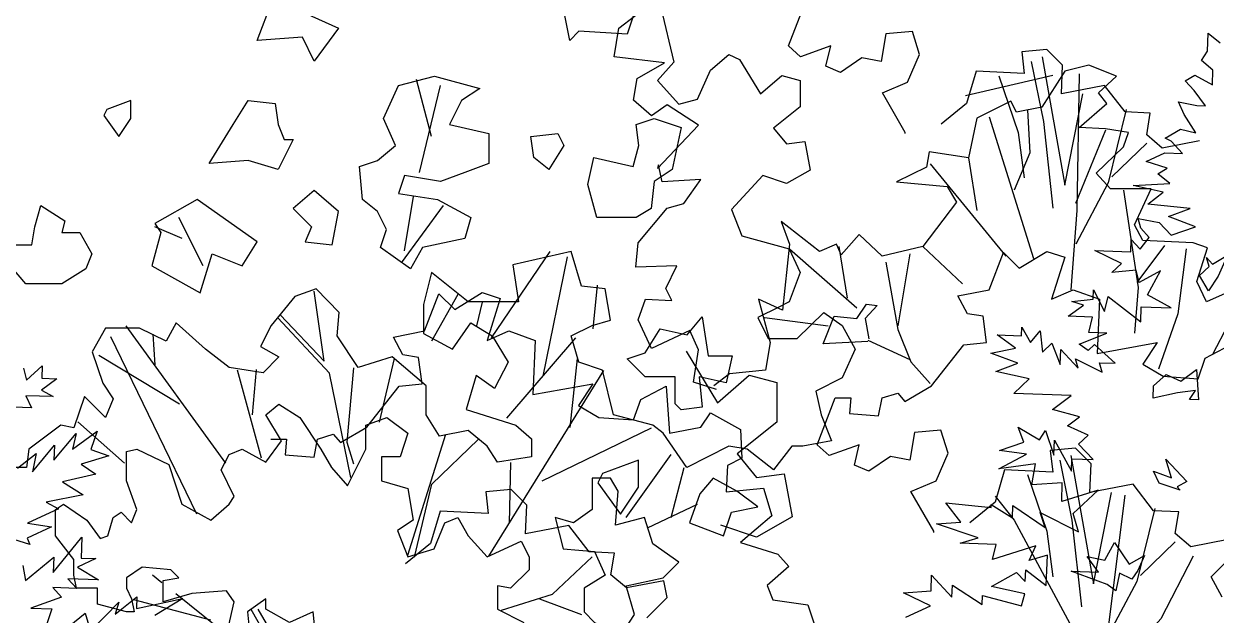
# Model space of a CAD drawing. Header units: inches. Extents: x 11.9 to 85.3, y 21.1 to 37.4.
# Drawn here: x 55.8374 to 56.3072, y 22.8304 to 23.0636 of the extents above; entities that cross this region are included whole.
import ezdxf

# ---------------------------------------------------------------- set-up
doc = ezdxf.new("R2010")
doc.units = ezdxf.units.IN
doc.header["$MEASUREMENT"] = 0
doc.layers.add('CAY', color=94, linetype='Continuous')
doc.layers.add('CAY-3', color=61, linetype='Continuous')

# ---------------------------------------------------------------- blocks, each defined once
blk = doc.blocks.new('A$C76451831')
at = {"layer": 'CAY'}
for p, q in [((4929.6, 1084.7), (4941, 1036.7)), ((5409.5, 1046.3), (5410, 1062.2)), ((5410, 1062.2), (5420.6, 1053.6)), ((5268.6, 1047.8), (5246.4, 1045.7)), ((5282.3, 1034.1), (5268.6, 1047.8)), ((4941, 1036.7), (4926.8, 1020.6)), ((4973.2, 1029.6), (4989.3, 1043.4)), ((4989.3, 1043.4), (4998.7, 1039.1)), ((4998.7, 1039.1), (5017.2, 1008.8)), ((5246.4, 1045.7), (5248.5, 1026.7)), ((5404.2, 1038.3), (5409.5, 1046.3)), ((5414.3, 1029.8), (5404.2, 1038.3)), ((4961.8, 1004.1), (4973.2, 1029.6)), ((5206.3, 1028.8), (5197.9, 1000.4)), ((5248.5, 1026.7), (5206.3, 1028.8)), ((5281.2, 1008.8), (5282.3, 1034.1)), ((5413.9, 1016.7), (5414.3, 1029.8)), ((4728.3, 971.5), (4715.1, 1021.6)), ((4717.8, 939.8), (4736.3, 1016.3)), ((4926.8, 1020.6), (4945.3, 999.7)), ((5017.2, 1008.8), (5035.7, 1024.9)), ((5035.7, 1024.9), (5051.8, 1020.6)), ((5051.8, 1020.6), (5051.8, 997.4)), ((5273.8, 1025), (5197.2, 1007.3)), ((5319.2, 1016.2), (5281.2, 1008.8)), ((5337.1, 993), (5319.2, 1016.2)), ((5390, 1020.2), (5398.3, 1025.4)), ((5397.8, 1011.8), (5390, 1020.2)), ((5398.3, 1025.4), (5413.9, 1016.7)), ((5407.8, 998.3), (5397.8, 1011.8)), ((4945.3, 999.7), (4961.8, 1004.1)), ((5051.8, 997.4), (5028.6, 978.9)), ((5197.9, 1000.4), (5175.7, 982.4)), ((5389, 990.8), (5383.9, 1001.9)), ((5383.9, 1001.9), (5400.1, 998.6)), ((5400.1, 998.6), (5407.8, 998.3)), ((5359.3, 991.9), (5337.1, 993)), ((5356.1, 972.9), (5359.3, 991.9)), ((5399.3, 974.6), (5389, 990.8)), ((5028.6, 978.9), (5040, 965.1)), ((5372.4, 970.1), (5385.8, 977.8)), ((5385.8, 977.8), (5399.3, 974.6)), ((5040, 965.1), (5056.1, 967.1)), ((5056.1, 967.1), (5060.8, 941.9)), ((5369.8, 961.3), (5356.1, 972.9)), ((5402.5, 967.7), (5369.8, 961.3)), ((5377.7, 967.2), (5372.4, 970.1)), ((5387.7, 956.4), (5377.7, 967.2)), ((5355.8, 949.4), (5371.9, 957)), ((5371.9, 957), (5387.7, 956.4)), ((5374.2, 943.7), (5355.8, 949.4)), ((5365.8, 938.6), (5374.2, 943.7)), ((5019.2, 937.2), (4991.7, 907.3)), ((5040, 930.1), (5019.2, 937.2)), ((5060.8, 941.9), (5040, 930.1)), ((5376.4, 930.1), (5365.8, 938.6)), ((5344.2, 928.5), (5376.4, 930.1)), ((5370.7, 922.5), (5344.2, 928.5)), ((5357.2, 912.1), (5370.7, 922.5)), ((4701.9, 860.6), (4738.9, 910.7)), ((4704.6, 871.1), (4712.5, 918.7)), ((5394.2, 908.1), (5357.2, 912.1)), ((4527.8, 857.9), (4506.6, 900.2)), ((4991.7, 907.3), (5000.7, 884.1)), ((5375.4, 901.1), (5394.2, 908.1)), ((5399.1, 892.1), (5375.4, 901.1)), ((4509.3, 881.7), (4485.5, 892.2)), ((5351, 891), (5348.6, 899.3)), ((5348.6, 899.3), (5367.1, 895.9)), ((5358.4, 882.6), (5351, 891)), ((5367.1, 895.9), (5377.5, 884.7)), ((5377.5, 884.7), (5399.1, 892.1)), ((5000.7, 884.1), (5042.4, 872.7)), ((5342.1, 870.1), (5342.5, 880.9)), ((5342.5, 880.9), (5350.4, 872.5)), ((5350.4, 872.5), (5358.4, 882.6)), ((4781, 794.5), (4832.5, 870.4)), ((4850.9, 870.4), (4799.8, 858.6)), ((4860, 840.1), (4850.9, 870.4)), ((5042.4, 872.7), (5051.8, 851.9)), ((5310.5, 871.2), (5342.1, 870.1)), ((5334.1, 859.9), (5310.5, 871.2)), ((4799.8, 858.6), (4804.6, 826.3)), ((4826.2, 761), (4847.8, 865.6)), ((5325.6, 852), (5334.1, 859.9)), ((4728.3, 851.9), (4721.2, 824)), ((4760.5, 826.3), (4728.3, 851.9)), ((5051.8, 851.9), (5042.4, 826.3)), ((5347, 854), (5325.6, 852)), ((5349.4, 843.1), (5347, 854)), ((5368.3, 853.3), (5349.4, 843.1)), ((5356.7, 832.4), (5368.3, 853.3)), ((4626.9, 837.7), (4608.4, 831)), ((4647.3, 816.9), (4626.9, 837.7)), ((4880.8, 837.7), (4860, 840.1)), ((4870.1, 802.5), (4874.1, 840.9)), ((4885.5, 810.2), (4880.8, 837.7)), ((4608.4, 831), (4587.6, 805.5)), ((4634, 774), (4625.3, 835.7)), ((4728.6, 791.9), (4751.7, 832.8)), ((5290.3, 826.5), (5309, 828.6)), ((5309, 828.6), (5309.3, 836.7)), ((5309.3, 836.7), (5319, 817.8)), ((5319, 817.8), (5322.2, 830.9)), ((5322.2, 830.9), (5350.9, 808.5)), ((5377.6, 820.8), (5356.7, 832.4)), ((4645.4, 796.4), (4647.3, 816.9)), ((4721.2, 824), (4721.2, 798.4)), ((4804.6, 826.3), (4760.5, 826.3)), ((4768, 805.1), (4772.9, 825.9)), ((5033.3, 821.6), (5014.8, 812.5)), ((5042.4, 826.3), (5033.3, 821.6)), ((5049.4, 794.1), (5072.6, 816.9)), ((5072.6, 816.9), (5088.7, 805.5)), ((5287.1, 813.5), (5300.6, 823.4)), ((5300.6, 823.4), (5290.3, 826.5)), ((5350.9, 808.5), (5351.3, 821.7)), ((5351.3, 821.7), (5377.6, 820.8)), ((4504.2, 807.8), (4495.2, 791.7)), ((4529.8, 784.6), (4504.2, 807.8)), ((4638.7, 763.4), (4593.5, 812.2)), ((4595.8, 814.5), (4634, 774)), ((4746.8, 784.6), (4762.9, 807.8)), ((4762.9, 807.8), (4781.4, 796.4)), ((4869.4, 805.5), (4885.5, 810.2)), ((5014.8, 812.5), (5023.9, 794.1)), ((5308.4, 812.7), (5287.1, 813.5)), ((5305.2, 799.3), (5308.4, 812.7)), ((4442.1, 803.1), (4430.3, 782.3)), ((4472, 803.1), (4442.1, 803.1)), ((4522.3, 639.8), (4446.8, 795.6)), ((4547.7, 684.5), (4460.2, 805.1)), ((4495.2, 791.7), (4472, 803.1)), ((4485.8, 770.9), (4483.8, 797.9)), ((4587.6, 805.5), (4578.1, 787)), ((4663.8, 768.5), (4645.4, 796.4)), ((4721.2, 798.4), (4746.8, 784.6)), ((4781.4, 796.4), (4795.5, 773.2)), ((4850.9, 796.4), (4869.4, 805.5)), ((4857.6, 773.2), (4850.9, 796.4)), ((5088.7, 805.5), (5100.1, 784.6)), ((5240.9, 785.6), (5224.9, 797.1)), ((5224.9, 797.1), (5246.2, 796.3)), ((5246.2, 796.3), (5246.5, 804)), ((5246.5, 804), (5254.2, 790.6)), ((5254.2, 790.6), (5262.7, 800.7)), ((5262.7, 800.7), (5264.7, 782.1)), ((5296.7, 789.1), (5321.1, 798.7)), ((5321.1, 798.7), (5305.2, 799.3)), ((4578.1, 787), (4594.3, 777.9)), ((4794.3, 724.1), (4854.9, 794.5)), ((5023.9, 794.1), (5049.4, 794.1)), ((5219.4, 781), (5240.9, 785.6)), ((5264.7, 782.1), (5272.7, 790)), ((5272.7, 790), (5280.2, 771.1)), ((5304.7, 783.4), (5296.7, 789.1)), ((5310.3, 788.7), (5304.7, 783.4)), ((5328.3, 772.2), (5310.3, 788.7)), ((4430.3, 782.3), (4439.8, 754.7)), ((4507, 736.3), (4436.2, 779.1)), ((4550.6, 768.5), (4529.8, 784.6)), ((4594.3, 777.9), (4580.5, 763.8)), ((4693.7, 777.9), (4663.8, 768.5)), ((4682.7, 720.5), (4695.7, 776.4)), ((4723.6, 752.4), (4693.7, 777.9)), ((4850.1, 715.8), (4856.4, 776.4)), ((4951.7, 782.9), (4979.4, 737.5)), ((5100.1, 784.6), (5088.7, 759.5)), ((5243.1, 772.4), (5219.4, 781)), ((5280.2, 771.1), (5280.7, 784.3)), ((5280.7, 784.3), (5296, 767.8)), ((5296, 767.8), (5293.5, 776.1)), ((5293.5, 776.1), (5317.1, 764.4)), ((4580.5, 763.8), (4550.6, 768.5)), ((4579.1, 689), (4557.9, 766.3)), ((4571.1, 726.8), (4574.5, 766.9)), ((4659.9, 768.1), (4654, 702.8)), ((4778.7, 602.9), (4879.6, 765.8)), ((4795.5, 773.2), (4783.7, 750)), ((4878.5, 766.1), (4857.6, 773.2)), ((4887.9, 726.8), (4878.5, 766.1)), ((5223.8, 764.9), (5243.1, 772.4)), ((5253, 758.5), (5223.8, 764.9)), ((5314.7, 772.6), (5328.3, 772.2)), ((5317.1, 764.4), (5314.7, 772.6)), ((4439.8, 754.7), (4448.8, 741)), ((4657.5, 671.8), (4638.7, 763.4)), ((4767.6, 761.4), (4758.6, 731.5)), ((4783.7, 750), (4767.6, 761.4)), ((4979.4, 737.5), (5007.1, 761.7)), ((5007.1, 761.7), (5031.3, 755.2)), ((5031.3, 755.2), (5031.3, 720.4)), ((5088.7, 759.5), (5065.6, 747.7)), ((5239.5, 745.8), (5253, 758.5)), ((4723.6, 726.8), (4723.6, 752.4)), ((5065.6, 747.7), (5070.3, 726.8)), ((5289.7, 744), (5239.5, 745.8)), ((5273.4, 731.5), (5289.7, 744)), ((4423.7, 742.9), (4414.2, 715.4)), ((4430.3, 736.3), (4423.7, 742.9)), ((4442.1, 724.5), (4430.3, 736.3)), ((4448.8, 741), (4442.1, 724.5)), ((4735.4, 708.3), (4723.6, 726.8)), ((4758.6, 731.5), (4802.2, 717.8)), ((4922.5, 717.8), (4887.9, 726.8)), ((5070.3, 726.8), (5079.3, 704)), ((5297.2, 725.2), (5273.4, 731.5)), ((5286.5, 717.4), (5297.2, 725.2)), ((4402.8, 717.8), (4374.9, 696.9)), ((4414.2, 715.4), (4402.8, 717.8)), ((4458.8, 684.4), (4417.8, 720.8)), ((4760.5, 713.1), (4735.4, 708.3)), ((4777, 699.3), (4760.5, 713.1)), ((4802.2, 717.8), (4816, 706)), ((4825.4, 669), (4921.3, 715.4)), ((4931.5, 710.7), (4922.5, 717.8)), ((5031.3, 720.4), (4996.5, 692.7)), ((5248.4, 702.9), (5243.4, 716.2)), ((5243.4, 716.2), (5262.1, 705.1)), ((5262.1, 705.1), (5267.3, 713.1)), ((5267.3, 713.1), (5274.7, 691.5)), ((5304.8, 709.1), (5286.5, 717.4)), ((4654, 702.8), (4659.9, 684)), ((4707.6, 603.7), (4740.9, 709.9)), ((4728.7, 665.9), (4769.2, 705.2)), ((4816, 706), (4816, 689.9)), ((4952.3, 680.8), (4931.5, 710.7)), ((5079.3, 704), (5054.2, 699.3)), ((5226.8, 695.5), (5248.4, 702.9)), ((5274.7, 691.5), (5275.2, 704.7)), ((5275.2, 704.7), (5290.1, 677.4)), ((5296.4, 701.2), (5304.8, 709.1)), ((4374.9, 696.9), (4372.6, 680.8)), ((4786.1, 685.5), (4777, 699.3)), ((4899.3, 636.8), (4938.6, 692.2)), ((4989.3, 699.3), (4952.3, 680.8)), ((5005.4, 696.9), (4989.3, 699.3)), ((4996.5, 692.7), (5013.6, 672)), ((5028.6, 678.5), (5005.4, 696.9)), ((5044.7, 699.3), (5028.6, 678.5)), ((5054.2, 699.3), (5044.7, 699.3)), ((5226.3, 679.6), (5250.7, 692.4)), ((5250.7, 692.4), (5226.8, 695.5)), ((5309, 687.6), (5296.4, 701.2)), ((4372.6, 680.8), (4354.1, 680.8)), ((4816, 689.9), (4786.1, 685.5)), ((4796.7, 631.7), (4797.9, 685.1)), ((4938.6, 636.8), (4950, 680.8)), ((5258.6, 683.9), (5226.3, 679.6)), ((5255.2, 665.5), (5258.6, 683.9)), ((5290.1, 677.4), (5290.5, 688.3)), ((5290.5, 688.3), (5309, 687.6)), ((5013.6, 672), (5037.8, 675)), ((5037.8, 675), (5044.9, 637.2)), ((4713.4, 601.8), (4728.7, 665.9)), ((5282, 667.2), (5255.2, 665.5)), ((5281.5, 650.9), (5282, 667.2)), ((5313.5, 660.7), (5281.5, 650.9)), ((5291.5, 640.2), (5313.5, 660.7)), ((5179.9, 649.5), (5219.6, 645.4)), ((5192.9, 632.7), (5179.9, 649.5)), ((4917.8, 627.7), (4961.8, 648.6)), ((5219.6, 645.4), (5219.7, 648.1)), ((5219.7, 648.1), (5238.4, 636.6)), ((5238.4, 636.6), (5238.7, 647.4)), ((5238.7, 647.4), (5267.1, 627.9)), ((5262.5, 641.2), (5296.4, 624.1)), ((5267.1, 627.9), (5262.5, 641.2)), ((5296.4, 624.1), (5291.5, 640.2)), ((5013.6, 619.5), (4982.4, 630.1)), ((5044.9, 637.2), (5013.6, 619.5)), ((5171.6, 631.2), (5192.9, 632.7)), ((5208.3, 619), (5171.6, 631.2)), ((5192.3, 614.2), (5208.3, 619)), ((5224, 613.1), (5192.3, 614.2)), ((5220.8, 600), (5224, 613.1)), ((5258.8, 611.8), (5220.8, 600)), ((5252.9, 598.9), (5258.8, 611.8)), ((4834.4, 569.5), (4869.4, 602.2)), ((5268.9, 603.8), (5252.9, 598.9)), ((5268, 577.1), (5268.9, 603.8)), ((5219.9, 576), (5241.7, 588.4)), ((5241.7, 588.4), (5249.5, 580.4)), ((5249.5, 580.4), (5249.9, 590.8)), ((5249.9, 590.8), (5268, 577.1)), ((4491.5, 579.5), (4483.4, 586)), ((5166.8, 572.4), (5167.3, 586)), ((5167.3, 586), (5185.2, 566.8)), ((5185.2, 566.8), (5185.5, 577.2)), ((5185.5, 577.2), (5211.7, 560.4)), ((5249.2, 569.6), (5219.9, 576)), ((4541.2, 539.6), (4503.7, 569.7)), ((4789.6, 555.4), (4834.4, 569.5)), ((5142.7, 570.6), (5166.8, 572.4)), ((5166.3, 559.3), (5142.7, 570.6)), ((5211.7, 560.4), (5212, 568.1)), ((5212, 568.1), (5246.1, 559.2)), ((5246.1, 559.2), (5249.2, 569.6)), ((4534.5, 546.7), (4466.9, 564.4)), ((4647.3, 419.7), (4569.9, 556)), ((4575.8, 556.2), (4604.1, 507.8)), ((4823, 565.2), (4860, 551.4)), ((5144.7, 549.2), (5166.3, 559.3))]:
    blk.add_line(p, q, dxfattribs=at)
for points in [[(530, 749.3), (509.9, 755.6), (514.2, 784.1), (506.8, 800.9), (473, 785.1), (461.4, 810.4), (467.7, 828.4), (490.9, 827.3), (485.7, 837.9), (495.2, 857.9), (459.3, 856.8), (461.4, 877.9), (486.7, 908.5), (501.5, 912.7), (516.3, 933.8), (482.5, 931.7), (479.3, 946.5), (478.3, 943.3), (514.2, 981.3), (486.7, 999.2), (473, 989.7), (457.2, 1003.4), (460.4, 1022.4), (484.6, 1036.1), (440.3, 1041.4), (444.5, 1066.7), (472, 1087.8)], [(4370.2, 767.8), (4372.6, 757.3), (4386.6, 770), (4386.2, 759.1), (4399.3, 758.6), (4385.9, 748.7), (4396.1, 742.9), (4372.1, 743.7), (4377.2, 733.1), (4361.3, 733.7)], [(4364.9, 680), (4381.2, 693.1), (4377.9, 676.9), (4397.3, 700.2), (4396.8, 687.1), (4416.2, 710.4), (4413, 696.9), (4434.9, 712.5), (4429.3, 696.4), (4445, 690.8), (4420.7, 683.5), (4433.6, 674.9), (4404.3, 668.2), (4422.5, 656.7), (4390.1, 650.1), (4400.8, 644.3), (4373.6, 631.7), (4394.8, 628.7), (4373.2, 618.6), (4375.7, 613), (4346.5, 622.2)], [(4369.6, 594.7), (4371.9, 581.4), (4396.6, 601.9), (4396.1, 588.3), (4421.2, 619.6), (4420.6, 601), (4433.7, 600.6), (4417.6, 593), (4435.8, 581.9), (4409.1, 582.8), (4416.9, 574.4), (4395.7, 575.2), (4403.5, 566.7), (4376.5, 557.2), (4395, 556.6), (4388.9, 538.2)], [(4402.4, 535), (4424.3, 552.8), (4428.8, 536.8), (4453.7, 562.3), (4450.6, 551.9), (4469.7, 567.1), (4469.3, 556.7), (4510, 565.7), (4485.4, 550.7)], [(5144.1, 974), (5144.1, 975), (5124.1, 1009.8), (5146.2, 1019.3), (5156.8, 1043.6), (5150.4, 1063.6), (5127.2, 1061.5), (5123, 1037.3), (5106.1, 1040.4), (5087.2, 1027.8), (5074.5, 1033.1), (5078.7, 1051), (5052.3, 1041.5), (5041.8, 1051), (5057.6, 1092.1)], [(5254.8, 1037.3), (5265.4, 984.5), (5273.8, 908.6)], [(5264.3, 1041.5), (5284.4, 928.6), (5300.2, 1008.8)], [(979.3, 834.7), (960.3, 826.2), (951.8, 844.2), (961.3, 873.7), (948.7, 877.9), (904.4, 880), (897, 893.7), (911.8, 925.4), (875.9, 925.4), (863.3, 939.1), (887.5, 962.3), (891.7, 975), (871.7, 978.1), (848.5, 979.2), (872.7, 1000.3), (865.4, 1009.8), (881.2, 1024.5), (856.9, 1034), (835.8, 1028.7), (815.8, 997.1), (793.6, 992.9), (788.4, 1002.4), (758.8, 987.6), (751.5, 952.8), (716.7, 958.1), (714.5, 944.4), (688.2, 931.7), (732.5, 927.5), (740.9, 913.8), (711.4, 874.8), (675.5, 866.3), (655.5, 885.3), (639.7, 867.4), (635.4, 876.9), (620.7, 870.5), (586.9, 896.9), (594.3, 876.9), (588, 818.9), (566.9, 828.4), (577.4, 790.4), (573.2, 766.1), (541.6, 763), (527.9, 752.4)], [(848.5, 1026.6), (846.4, 906.4), (841.1, 836.8)], [(5226.4, 1024.6), (5243.2, 975), (5248.5, 935)], [(803.1, 995), (805.2, 957), (791.5, 924.3)], [(5338.2, 995.1), (5322.3, 930.7), (5293.9, 877)], [(769.4, 988.7), (808.4, 864.2)], [(871.7, 977.1), (845.3, 912.7)], [(5356.1, 965.6), (5325.5, 936)], [(751.5, 952.8), (758.8, 906.4)], [(717.7, 947.5), (784.2, 866.3)], [(887.5, 924.3), (900.2, 838.9), (897, 798.8)], [(594.3, 872.7), (653.4, 821)], [(634.4, 741.9), (648.1, 741.9), (647, 728.2), (672.4, 726.1), (675.5, 741.9), (689.2, 746.1), (695.6, 738.7), (718.8, 752.4), (747.2, 788.3), (767.3, 790.4), (764.1, 813.6), (750.4, 815.7), (742, 831.5), (769.4, 836.8), (782, 869.5), (795.8, 855.8), (820, 870.5), (835.8, 865.3), (824.2, 828.4), (843.2, 836.8), (866.4, 828.4), (864.3, 780.9), (917, 790.4), (904.4, 771.4), (922.3, 760.9), (952.9, 758.7), (959.2, 776.7), (981.4, 788.3)], [(974, 566.8), (964.5, 584.7), (982.4, 602.7)], [(979.3, 617.4), (946.6, 611.1), (932.9, 622.7), (936, 641.7), (913.9, 642.7), (895.9, 665.9), (858, 658.6), (859, 683.9), (845.3, 697.6), (823.2, 695.5), (825.3, 676.5), (783.1, 678.6), (774.7, 650.1), (752.5, 632.2)], [(637.6, 874.8), (644.9, 829.4)], [(711.4, 874.8), (746.2, 842.1)], [(923.4, 875.8), (899.1, 843.1)], [(942.4, 872.7), (935, 815.7), (918.1, 767.2)], [(678.7, 861.1), (689.2, 802), (700.8, 773.5), (717.7, 754.5)], [(699.8, 868.4), (689.2, 805.2)], [(993, 832.6), (965.6, 779.8)], [(662.9, 791.4), (623.8, 789.3), (633.3, 813.6), (653.4, 811.5), (661.8, 824.1), (671.3, 823.1), (660.8, 811.5), (663.9, 793.6)], [(572.2, 812.5), (628.1, 805.2)], [(662.9, 792.5), (699.8, 775.6)], [(720.9, 623.7), (720.9, 624.8), (700.8, 659.6), (723, 669.1), (733.5, 693.4), (727.2, 713.4), (704, 711.3), (699.8, 687), (682.9, 690.2), (663.9, 677.5), (651.3, 682.8), (655.5, 700.7), (629.1, 691.2), (618.6, 700.7), (634.4, 741.9)], [(4626.9, 528.2), (4624.5, 553.8), (4603.7, 544.4), (4582.9, 556.2), (4582.9, 565.2), (4566.7, 553.8), (4569.1, 530.6)], [(4548.3, 533), (4554.9, 562.8), (4548.3, 572.3), (4518, 569.9), (4492.8, 562.8), (4492.8, 581.3), (4506.6, 583.7), (4499.5, 590.8), (4474.4, 593.1), (4460.6, 583.7), (4460.6, 574.6), (4464.9, 565.2), (4467.3, 553.8), (4460.6, 553.8), (4435.1, 560.5), (4435.1, 574.6), (4416.6, 574.6), (4414.2, 586), (4414.2, 599.8), (4398.1, 620.6), (4398.1, 643.8), (4405.2, 648.6), (4425.6, 634.4), (4437.4, 618.3), (4444.1, 620.6), (4448.8, 636.8), (4455.9, 641.5), (4464.9, 632), (4469.6, 643.8), (4460.6, 669), (4460.6, 694.6), (4469.6, 696.9), (4497.6, 683.2), (4509, 648.6), (4534.5, 634.4), (4550.6, 648.6), (4554.9, 655.2), (4543.5, 678.5), (4550.6, 692.2), (4562, 696.9), (4582.9, 685.5), (4596.6, 704), (4582.9, 726.8), (4594.3, 736.3), (4612.7, 724.5), (4631.2, 696.9), (4640.6, 680.8), (4654.4, 664.7), (4670.5, 696.9), (4670.5, 717.8), (4689, 724.5), (4707.5, 710.7), (4700.8, 689.9), (4684.3, 689.9), (4684.3, 669), (4707.5, 662.3), (4712.2, 634.4), (4698.4, 625.4), (4707.5, 602.2), (4730.7, 609.2), (4740.1, 632), (4751.5, 636.8), (4760.5, 620.6), (4777, 602.2), (4806.9, 615.9), (4814, 602.2), (4814, 590.8), (4797.5, 574.6), (4786.1, 576.6), (4786.1, 556.2), (4809.3, 544.4)], [(841.1, 691.2), (861.1, 578.4), (877, 658.6)], [(831.6, 687), (842.2, 634.3), (850.6, 558.4)], [(803.1, 674.4), (820, 624.8), (825.3, 584.7)], [(774.7, 655.4), (791.5, 634.3), (850.6, 524.6), (847.4, 444.5), (842.2, 343.2), (836.9, 219.8), (831.6, 177.6), (821.1, 141.8)], [(888.6, 656.4), (872.7, 530.9), (866.4, 466.6), (861.1, 337.9), (856.9, 208.2), (854.8, 166), (859, 143.9)], [(914.9, 644.8), (899.1, 580.5), (870.6, 526.7)], [(932.9, 615.3), (902.3, 585.8)], [(948.7, 602.7), (920.2, 547.8), (869.6, 490.9)]]:
    blk.add_lwpolyline(points, dxfattribs=at)
for points in [[(4862.9, 1119.3), (4873.5, 1124.6), (4873.5, 1103.5), (4884.1, 1103.5), (4892, 1079.7), (4907.8, 1085), (4899.9, 1061.2), (4857.7, 1063.9), (4849.7, 1055.9), (4841.8, 1095.6), (4849.7, 1095.6)], [(4588.5, 1090.3), (4606.9, 1108.8), (4625.4, 1100.8), (4617.5, 1079.7), (4646.5, 1066.5), (4625.4, 1037.5), (4614.9, 1058.6), (4575.3, 1055.9)], [(4709.9, 855.3), (4683.5, 873.8), (4688.8, 889.6), (4680.8, 905.5), (4667.6, 916), (4665, 945.1), (4680.8, 950.3), (4696.7, 963.5), (4686.1, 987.3), (4699.3, 1016.3), (4731, 1024.3), (4770.6, 1013.7), (4754.7, 1003.1), (4744.2, 982), (4778.5, 974.1), (4778.5, 947.7), (4757.4, 939.8), (4736.3, 931.9), (4704.6, 937.1), (4699.3, 921.3), (4733.6, 916), (4762.7, 900.2), (4757.4, 881.7), (4720.4, 873.8)], [(4443.3, 995.2), (4440.7, 989.9), (4453.9, 971.5), (4464.4, 987.3), (4464.4, 1003.1)], [(4554.1, 982), (4567.3, 1003.1), (4591.1, 1000.5), (4593.7, 982), (4599, 968.8), (4606.9, 968.8), (4593.7, 942.4), (4567.3, 950.3), (4533, 947.7)], [(4865.6, 929.2), (4870.9, 953), (4905.2, 945.1), (4910.4, 963.5), (4907.8, 982), (4923.6, 987.3), (4947.4, 979.4), (4939.5, 942.4), (4923.6, 931.9), (4921, 908.1), (4907.8, 900.2), (4873.5, 900.2)], [(4818.1, 953), (4815.4, 971.5), (4839.2, 974.1), (4844.5, 963.5), (4831.3, 942.4)], [(4641.2, 876.4), (4646.5, 905.5), (4625.4, 923.9), (4606.9, 908.1), (4622.8, 892.2), (4617.5, 879)], [(4403.7, 887), (4419.5, 887), (4430.1, 868.5), (4424.8, 855.3), (4403.7, 842.1), (4372, 842.1), (4358.8, 857.9), (4356.2, 876.4), (4377.3, 876.4), (4380, 892.2), (4385.2, 910.7), (4406.4, 897.5)], [(4562.1, 857.9), (4575.3, 879), (4522.5, 916), (4485.5, 894.9), (4490.8, 887), (4482.9, 857.9), (4525.1, 834.2), (4535.7, 868.5)], [(5402.6, 849.4), (5411, 857.2), (5408.6, 865), (5413.8, 859.4), (5427.2, 867.1), (5418.9, 848.8), (5410.3, 835.9)], [(4915.7, 781.4), (4928.9, 802.5), (4952.7, 797.2), (4965.9, 813), (4971.2, 778.7), (4992.3, 778.7), (4987, 755), (4963.2, 760.2), (4965.9, 733.8), (4947.4, 731.2), (4942.1, 736.5), (4942.1, 760.2), (4915.7, 760.2), (4899.9, 776.1)], [(5401.5, 740.1), (5393.8, 740.4), (5399.1, 748.4), (5383.1, 746.2), (5361.7, 741.5), (5362, 752.4), (5373.3, 762.4), (5386.2, 756.5), (5399.7, 766.9)], [(5385.6, 660.9), (5367.2, 667), (5362.2, 677.6), (5377.8, 671.6), (5372.9, 688.1), (5391.3, 668.4), (5383, 663.7)], [(4892.2, 660), (4885.5, 671.4), (4869.4, 671.4), (4869.4, 643.8), (4852.9, 632), (4836.8, 636.8), (4843.9, 609.2), (4871.4, 606.9), (4880.8, 586), (4862.3, 574.6), (4862.3, 553.8), (4871.4, 544.4), (4894.6, 533), (4906.4, 551.4), (4899.3, 576.6), (4931.5, 583.7), (4945.3, 597.4), (4922.5, 613.6), (4915.4, 636.8), (4889.8, 630.1)], [(4975.5, 671.4), (4963.7, 657.6), (4954.7, 632), (4984.6, 620.6), (4991.7, 641.5), (5014.8, 646.2), (4996.4, 660)], [(5321.5, 577.9), (5289.7, 589.5), (5313.7, 588.6), (5303.8, 602.6), (5319.5, 599.3), (5327.8, 614.9), (5340.7, 595.8), (5354.1, 603.5), (5348.2, 590.1), (5343, 582.6), (5332.3, 588), (5329, 572.2)]]:
    blk.add_lwpolyline(points, close=True, dxfattribs=at)
at = {"layer": 'CAY-3'}
for points in [[(138.9, 705.6), (152.6, 705.6), (151.5, 691.9), (176.9, 689.8), (180, 705.6), (193.7, 709.9), (200.1, 702.5), (223.3, 716.2), (251.7, 752), (271.8, 754.2), (268.6, 777.4), (254.9, 779.5), (246.5, 795.3), (273.9, 800.6), (286.5, 833.3), (300.3, 819.5), (324.5, 834.3), (340.3, 829), (328.7, 792.1), (347.7, 800.6), (370.9, 792.1), (368.8, 744.7), (421.5, 754.2), (408.9, 735.2), (426.8, 724.6), (457.4, 722.5), (463.7, 740.4), (485.9, 752), (489, 710.9), (516.5, 716.2), (524.9, 728.8), (551.3, 714.1), (552.3, 688.8), (539.7, 682.4), (538.6, 659.2), (571.3, 662.4), (578.7, 638.1), (551.3, 614.9), (584, 604.4), (593.5, 593.8), (574.5, 577), (579.7, 564.3), (610.3, 560.1), (621.9, 525.3)], [(469, 548.5), (486.9, 566.4), (483.8, 581.2), (451.1, 574.9), (437.4, 586.5), (440.5, 605.4), (418.4, 606.5), (400.5, 629.7), (362.5, 622.3), (363.5, 647.6), (349.8, 661.3), (327.7, 659.2), (329.8, 640.3), (287.6, 642.4), (279.2, 613.9), (257, 596)]]:
    blk.add_lwpolyline(points, dxfattribs=at)
blk.add_lwpolyline([(430.1, 675.3), (426.1, 667.3), (445.9, 639.6), (461.7, 663.4), (461.7, 687.1)], close=True, dxfattribs=at)

msp = doc.modelspace()

# ---------------------------------------------------------------- block references
at = {"layer": 'CAY', "xscale": 0.0004489089019145984, "yscale": 0.0004489089019145984, "zscale": 0.0004489089019145984}
for p in [(53.87545, 22.58311), (55.87234, 22.58311)]:
    msp.add_blockref('A$C76451831', p, dxfattribs=at)

doc.saveas('drawing.dxf')
